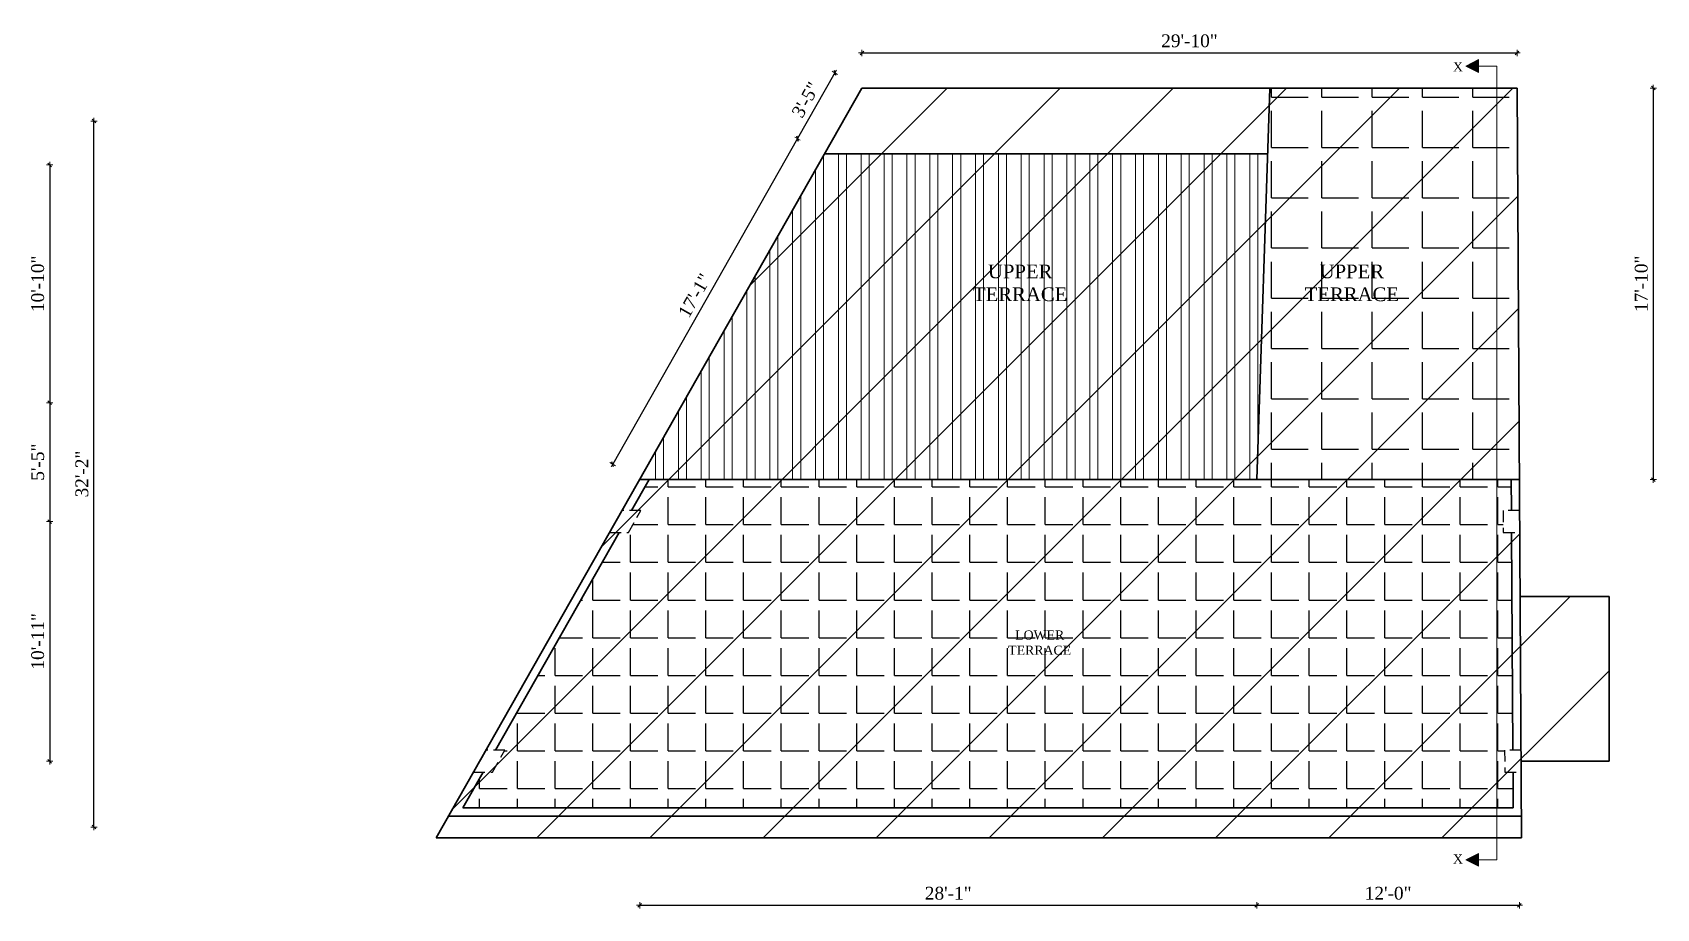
# Model space of a CAD drawing. Header units: inches. Extents: x 4069 to 291496, y -47643 to 12535.
# Drawn here: x 91860 to 92748, y 1751 to 2230 of the extents above; entities that cross this region are included whole.
import ezdxf

# ---------------------------------------------------------------- set-up
doc = ezdxf.new("R2010")
doc.units = ezdxf.units.IN
doc.header["$LTSCALE"] = 5
doc.header["$MEASUREMENT"] = 0
doc.linetypes.add('HIDDEN', pattern=[0.375, 0.25, -0.125])
doc.layers.add('A-WALL', color=7, linetype='Continuous', lineweight=9)
doc.layers.add('Dimension', color=7, linetype='Continuous', lineweight=18)
doc.layers.add('dim line', color=7, linetype='Continuous', lineweight=15, true_color=0xfab2b2)
doc.layers.add('TEXT', color=6, linetype='Continuous')
doc.layers.add('WALL', color=7, linetype='Continuous')
doc.styles.add('ordinary', font='times.ttf')
doc.dimstyles.new('Copy of 96', dxfattribs={"dimtxt": 7, "dimasz": 4, "dimexe": 0.5, "dimexo": 0.5, "dimgap": 3, "dimtad": 1, "dimdec": 1, "dimzin": 11, "dimdsep": 46, "dimlunit": 4, "dimtxsty": 'ordinary', "dimblk": 'OBLIQUE', "dimcen": 0.09, "dimse1": 1, "dimse2": 1, "dimclrt": 6, "dimazin": 0, "dimtfac": 1, "dimtdec": 1, "dimtix": 1, "dimtmove": 2, "dimatfit": 3, "dimldrblk": 'leader', "dimfxl": 0.5, "dimfxlon": 1, "dimtolj": 1, "dimtzin": 0, "dimarcsym": 0})

# ---------------------------------------------------------------- blocks, each defined once
blk = doc.blocks.new('x-x')
at = {"ltscale": 5}
for points in [[(11364.03, -701.52), (11364.03, -694.51), (11357.15, -698.09)], [(11364.03, -1135.52), (11364.03, -1128.51), (11357.15, -1132.09)]]:
    blk.add_hatch(color=256, dxfattribs=at).paths.add_polyline_path(points)
for p, q in [((11364.03, -694.51), (11357.15, -698.09)), ((11357.15, -698.09), (11364.03, -701.52)), ((11364.03, -701.52), (11364.03, -694.51)), ((11374.13, -698.09), (11364.03, -698.09)), ((11374.13, -698.09), (11374.13, -1132.09)), ((11364.03, -1128.51), (11357.15, -1132.09)), ((11357.15, -1132.09), (11364.03, -1135.52)), ((11364.03, -1135.52), (11364.03, -1128.51)), ((11374.13, -1132.09), (11364.03, -1132.09))]:
    blk.add_line(p, q, dxfattribs=at)
at = {"layer": 'A-WALL', "color": 1, "ltscale": 5}
blk.add_line((11374.13, -1120.09), (11374.13, -1132.09), dxfattribs=at)
at = {"layer": 'TEXT', "style": 'ordinary'}
for p in [(11350.08, -700.97), (11350.08, -1134.1)]:
    blk.add_text('X', height=5, dxfattribs=at).set_placement(p)
blk = doc.blocks.new('oblique')
at = {"color": 0, "lineweight": -2}
blk.add_line((0.25, 0.25), (-0.25, -0.25), dxfattribs=at)
at = {"layer": 'dim line', "lineweight": 9}
for p, q in [((-0.4375, 0), (0.4375, 0)), ((0, 0.4375), (0, -0.4375))]:
    blk.add_line(p, q, dxfattribs=at)
blk = doc.blocks.new('*D2183')
at = {"layer": 'A-WALL', "color": 0, "lineweight": -2, "ltscale": 50, "transparency": 16777216}
blk.add_line((91868.96, 2157.85), (91868.96, 2027.85), dxfattribs=at)
at = {"layer": 'Defpoints', "color": 0, "ltscale": 50, "transparency": 16777216}
for p in [(91773.08, 2157.85), (91773.88, 2027.85), (91868.96, 2027.85)]:
    blk.add_point(p, dxfattribs=at)
at = {"layer": 'A-WALL', "color": 0, "lineweight": -2, "ltscale": 50, "transparency": 16777216, "xscale": 4, "yscale": 4, "zscale": 4}
for p, rotation in [((91868.96, 2157.85), 90), ((91868.96, 2027.85), 270)]:
    blk.add_blockref('oblique', p, dxfattribs=dict(at, rotation=rotation))
at = {"layer": 'A-WALL', "color": 6, "ltscale": 50, "transparency": 16777216, "insert": (91862.39, 2092.85), "char_height": 7, "attachment_point": 5, "rotation": 90, "style": 'ordinary'}
blk.add_mtext('\\A1;10\'-10"', dxfattribs=at)
blk = doc.blocks.new('_OBLIQUE')
at = {"color": 0, "linetype": 'ByBlock'}
blk.add_line((-0.5, -0.5), (0.5, 0.5), dxfattribs=at)
blk = doc.blocks.new('leader')
at = {"layer": 'Dimension'}
for p, q in [((0, -4.33), (0, 4.33)), ((-4.42, 0), (4.42, 0))]:
    blk.add_line(p, q, dxfattribs=at)
blk = doc.blocks.new('*D2184')
at = {"layer": 'A-WALL', "color": 0, "lineweight": -2, "ltscale": 50, "transparency": 16777216}
blk.add_line((91868.96, 2027.85), (91868.96, 1962.85), dxfattribs=at)
at = {"layer": 'Defpoints', "color": 0, "ltscale": 50, "transparency": 16777216}
for p in [(91773.88, 2027.85), (91774.28, 1962.85), (91868.96, 1962.85)]:
    blk.add_point(p, dxfattribs=at)
at = {"layer": 'A-WALL', "color": 0, "lineweight": -2, "ltscale": 50, "transparency": 16777216, "xscale": 4, "yscale": 4, "zscale": 4}
for p, rotation in [((91868.96, 2027.85), 90), ((91868.96, 1962.85), 270)]:
    blk.add_blockref('oblique', p, dxfattribs=dict(at, rotation=rotation))
at = {"layer": 'A-WALL', "color": 6, "ltscale": 50, "transparency": 16777216, "insert": (91862.39, 1995.35), "char_height": 7, "attachment_point": 5, "rotation": 90, "style": 'ordinary'}
blk.add_mtext('\\A1;5\'-5"', dxfattribs=at)
blk = doc.blocks.new('*D2185')
at = {"layer": 'A-WALL', "color": 0, "lineweight": -2, "ltscale": 50, "transparency": 16777216}
blk.add_line((91868.96, 1962.85), (91868.96, 1831.85), dxfattribs=at)
at = {"layer": 'Defpoints', "color": 0, "ltscale": 50, "transparency": 16777216}
for p in [(91774.28, 1962.85), (91775.09, 1831.85), (91868.96, 1831.85)]:
    blk.add_point(p, dxfattribs=at)
at = {"layer": 'A-WALL', "color": 0, "lineweight": -2, "ltscale": 50, "transparency": 16777216, "xscale": 4, "yscale": 4, "zscale": 4}
for p, rotation in [((91868.96, 1962.85), 90), ((91868.96, 1831.85), 270)]:
    blk.add_blockref('oblique', p, dxfattribs=dict(at, rotation=rotation))
at = {"layer": 'A-WALL', "color": 6, "ltscale": 50, "transparency": 16777216, "insert": (91862.39, 1897.35), "char_height": 7, "attachment_point": 5, "rotation": 90, "style": 'ordinary'}
blk.add_mtext('\\A1;10\'-11"', dxfattribs=at)
blk = doc.blocks.new('*D2186')
at = {"layer": 'A-WALL', "color": 0, "lineweight": -2, "ltscale": 50, "transparency": 16777216}
blk.add_line((91893.11, 1795.85), (91893.11, 2181.85), dxfattribs=at)
at = {"layer": 'Defpoints', "color": 0, "ltscale": 50, "transparency": 16777216}
for p in [(91772.94, 2181.85), (91893.11, 2181.85), (91775.31, 1795.85)]:
    blk.add_point(p, dxfattribs=at)
at = {"layer": 'A-WALL', "color": 0, "lineweight": -2, "ltscale": 50, "transparency": 16777216, "xscale": 4, "yscale": 4, "zscale": 4}
for p, rotation in [((91893.11, 2181.85), 90), ((91893.11, 1795.85), 270)]:
    blk.add_blockref('oblique', p, dxfattribs=dict(at, rotation=rotation))
at = {"layer": 'A-WALL', "color": 6, "ltscale": 50, "transparency": 16777216, "insert": (91886.55, 1988.85), "char_height": 7, "attachment_point": 5, "rotation": 90, "style": 'ordinary'}
blk.add_mtext('\\A1;32\'-2"', dxfattribs=at)
blk = doc.blocks.new('*D2244')
at = {"layer": 'A-WALL', "color": 0, "lineweight": -2, "ltscale": 50, "transparency": 16777216}
blk.add_line((92313.12, 2219.12), (92671.46, 2219.12), dxfattribs=at)
at = {"layer": 'Defpoints', "color": 0, "ltscale": 50, "transparency": 16777216}
for p in [(92671.46, 2219.12), (92313.12, 2199.85), (92671.46, 2199.85)]:
    blk.add_point(p, dxfattribs=at)
at = {"layer": 'A-WALL', "color": 0, "lineweight": -2, "ltscale": 50, "transparency": 16777216, "xscale": 4, "yscale": 4, "zscale": 4, "rotation": 180}
blk.add_blockref('oblique', (92313.12, 2219.12), dxfattribs=at)
at = {"layer": 'A-WALL', "color": 0, "lineweight": -2, "ltscale": 50, "transparency": 16777216, "xscale": 4, "yscale": 4, "zscale": 4}
blk.add_blockref('oblique', (92671.46, 2219.12), dxfattribs=at)
at = {"layer": 'A-WALL', "color": 6, "ltscale": 50, "transparency": 16777216, "insert": (92492.29, 2225.69), "char_height": 7, "attachment_point": 5, "style": 'ordinary'}
blk.add_mtext('\\A1;29\'-10"', dxfattribs=at)
blk = doc.blocks.new('*D2245')
at = {"layer": 'A-WALL', "color": 0, "lineweight": -2, "ltscale": 50, "transparency": 16777216}
blk.add_line((92745.99, 2199.85), (92745.99, 1985.85), dxfattribs=at)
at = {"layer": 'Defpoints', "color": 0, "ltscale": 50, "transparency": 16777216}
for p in [(92671.46, 2199.85), (92672.77, 1985.85), (92745.99, 1985.85)]:
    blk.add_point(p, dxfattribs=at)
at = {"layer": 'A-WALL', "color": 0, "lineweight": -2, "ltscale": 50, "transparency": 16777216, "xscale": 4, "yscale": 4, "zscale": 4}
for p, rotation in [((92745.99, 2199.85), 90), ((92745.99, 1985.85), 270)]:
    blk.add_blockref('oblique', p, dxfattribs=dict(at, rotation=rotation))
at = {"layer": 'A-WALL', "color": 6, "ltscale": 50, "transparency": 16777216, "insert": (92739.42, 2092.85), "char_height": 7, "attachment_point": 5, "rotation": 90, "style": 'ordinary'}
blk.add_mtext('\\A1;17\'-10"', dxfattribs=at)
blk = doc.blocks.new('*D2246')
at = {"layer": 'A-WALL', "color": 0, "lineweight": -2, "ltscale": 50, "transparency": 16777216}
blk.add_line((92298.35, 2208.23), (92277.91, 2172.23), dxfattribs=at)
at = {"layer": 'Defpoints', "color": 0, "ltscale": 50, "transparency": 16777216}
for p in [(92313.12, 2199.85), (92277.91, 2172.23), (92292.68, 2163.85)]:
    blk.add_point(p, dxfattribs=at)
at = {"layer": 'A-WALL', "color": 0, "lineweight": -2, "ltscale": 50, "transparency": 16777216, "xscale": 4, "yscale": 4, "zscale": 4}
for p, rotation in [((92298.35, 2208.23), 60.41148549426623), ((92277.91, 2172.23), 240.4114854942662)]:
    blk.add_blockref('oblique', p, dxfattribs=dict(at, rotation=rotation))
at = {"layer": 'A-WALL', "color": 6, "ltscale": 50, "transparency": 16777216, "insert": (92282.42, 2193.47), "char_height": 7, "attachment_point": 5, "rotation": 60.41149, "style": 'ordinary'}
blk.add_mtext('\\A1;3\'-5"', dxfattribs=at)
blk = doc.blocks.new('*D2247')
at = {"layer": 'A-WALL', "color": 0, "lineweight": -2, "ltscale": 50, "transparency": 16777216}
blk.add_line((92277.91, 2172.23), (92176.84, 1994.23), dxfattribs=at)
at = {"layer": 'Defpoints', "color": 0, "ltscale": 50, "transparency": 16777216}
for p in [(92292.68, 2163.85), (92176.84, 1994.23), (92191.61, 1985.85)]:
    blk.add_point(p, dxfattribs=at)
at = {"layer": 'A-WALL', "color": 0, "lineweight": -2, "ltscale": 50, "transparency": 16777216, "xscale": 4, "yscale": 4, "zscale": 4}
for p, rotation in [((92277.91, 2172.23), 60.41148549452131), ((92176.84, 1994.23), 240.4114854945213)]:
    blk.add_blockref('oblique', p, dxfattribs=dict(at, rotation=rotation))
at = {"layer": 'A-WALL', "color": 6, "ltscale": 50, "transparency": 16777216, "insert": (92221.66, 2086.48), "char_height": 7, "attachment_point": 5, "rotation": 60.41149, "style": 'ordinary'}
blk.add_mtext('\\A1;17\'-1"', dxfattribs=at)
blk = doc.blocks.new('*D2248')
at = {"layer": 'A-WALL', "color": 0, "lineweight": -2, "ltscale": 50, "transparency": 16777216}
blk.add_line((92191.61, 1753.04), (92529.09, 1753.04), dxfattribs=at)
at = {"layer": 'Defpoints', "color": 0, "ltscale": 50, "transparency": 16777216}
for p in [(92191.61, 1985.85), (92529.09, 1985.85), (92529.09, 1753.04)]:
    blk.add_point(p, dxfattribs=at)
at = {"layer": 'A-WALL', "color": 0, "lineweight": -2, "ltscale": 50, "transparency": 16777216, "xscale": 4, "yscale": 4, "zscale": 4, "rotation": 180}
blk.add_blockref('oblique', (92191.61, 1753.04), dxfattribs=at)
at = {"layer": 'A-WALL', "color": 0, "lineweight": -2, "ltscale": 50, "transparency": 16777216, "xscale": 4, "yscale": 4, "zscale": 4}
blk.add_blockref('oblique', (92529.09, 1753.04), dxfattribs=at)
at = {"layer": 'A-WALL', "color": 6, "ltscale": 50, "transparency": 16777216, "insert": (92360.35, 1759.6), "char_height": 7, "attachment_point": 5, "style": 'ordinary'}
blk.add_mtext('\\A1;28\'-1"', dxfattribs=at)
blk = doc.blocks.new('*D2249')
at = {"layer": 'A-WALL', "color": 0, "lineweight": -2, "ltscale": 50, "transparency": 16777216}
blk.add_line((92529.09, 1753.04), (92672.77, 1753.04), dxfattribs=at)
at = {"layer": 'Defpoints', "color": 0, "ltscale": 50, "transparency": 16777216}
for p in [(92529.09, 1985.85), (92672.77, 1985.85), (92672.77, 1753.04)]:
    blk.add_point(p, dxfattribs=at)
at = {"layer": 'A-WALL', "color": 0, "lineweight": -2, "ltscale": 50, "transparency": 16777216, "xscale": 4, "yscale": 4, "zscale": 4, "rotation": 180}
blk.add_blockref('oblique', (92529.09, 1753.04), dxfattribs=at)
at = {"layer": 'A-WALL', "color": 0, "lineweight": -2, "ltscale": 50, "transparency": 16777216, "xscale": 4, "yscale": 4, "zscale": 4}
blk.add_blockref('oblique', (92672.77, 1753.04), dxfattribs=at)
at = {"layer": 'A-WALL', "color": 6, "ltscale": 50, "transparency": 16777216, "insert": (92600.93, 1759.6), "char_height": 7, "attachment_point": 5, "style": 'ordinary'}
blk.add_mtext('\\A1;12\'-0"', dxfattribs=at)

msp = doc.modelspace()

# ---------------------------------------------------------------- hatches: boundary and pattern name
at = {"layer": 'A-WALL', "ltscale": 5}
h = msp.add_hatch(dxfattribs=at)
h.set_pattern_fill('STEEL', color=254, scale=100, angle=45, style=0)
h.set_pattern_definition([(90, (78429.684, 2909.937), (-12.5, 3e-15), []), (90, (78425.264, 2914.356), (-12.5, 3e-15), [])])
h.paths.add_polyline_path([(92374.52619, 2105.32675), (92428.13741, 2105.32639), (92428.13724, 2081.40876), (92374.52603, 2081.40912)], flags=24)
h.paths.add_polyline_path([(92535.05421, 2163.84577), (92292.67724, 2163.84577), (92191.60636, 1985.84577), (92529.08627, 1985.84577)])
at = {"layer": 'WALL', "linetype": 'ByBlock', "ltscale": 5, "true_color": 0xf8991e}
h = msp.add_hatch(dxfattribs=at)
h.set_pattern_fill('ANSI31', color=30, scale=350)
h.set_pattern_definition([(45, (83816.94, 5103.35), (-30.93592, 30.93592), [])])
h.paths.add_polyline_path([(92080.31483, 1789.84577), (92313.11855, 2199.84577), (92671.56653, 2199.84577), (92673.16568, 1921.84577), (92721.75613, 1921.84577), (92721.75613, 1831.84577), (92673.75613, 1831.84577), (92673.97755, 1789.84577)])
h = msp.add_hatch(dxfattribs=at)
h.set_pattern_fill('ANGLE', color=30, scale=100)
h.set_pattern_definition([(0, (78429.684, 2909.937), (0, 27.5), [20, -7.5]), (90, (78429.684, 2909.937), (-27.5, 2e-15), [20, -7.5])])
h.paths.add_polyline_path([(92671.45582, 2199.84577), (92536.26121, 2199.84577), (92529.08627, 1985.84577), (92672.77204, 1985.84577)])
h.paths.add_polyline_path([(92553.95398, 2079.18146), (92608.15459, 2079.1811), (92608.15479, 2107.69498), (92553.95417, 2107.69534)], flags=24)
h = msp.add_hatch(dxfattribs=at)
h.set_pattern_fill('ANGLE', color=30, scale=75)
h.set_pattern_definition([(0, (78429.684, 2909.937), (0, 20.625), [15, -5.625]), (90, (78429.684, 2909.937), (-20.625, 1e-15), [15, -5.625])])
h.paths.add_polyline_path([(92185.48942, 1956.84577), (92180.31459, 1956.84577), (92112.74473, 1837.84577), (92117.91956, 1837.84577), (92111.10579, 1825.84577), (92105.93096, 1825.84577), (92094.85859, 1806.34577), (92669.37598, 1806.34577), (92669.25605, 1825.84577), (92664.75596, 1825.84577), (92664.68215, 1837.84577), (92669.18224, 1837.84577), (92668.45032, 1956.84577), (92663.95024, 1956.84577), (92663.87643, 1968.84577), (92668.37652, 1968.84577), (92668.27196, 1985.84577), (92196.78119, 1985.84577), (92187.12835, 1968.84577), (92192.30318, 1968.84577)])
h.paths.add_polyline_path([(92392.5143, 1904.61681), (92428.25511, 1904.61657), (92428.255, 1888.67148), (92392.51419, 1888.67172)], flags=24)

# ---------------------------------------------------------------- linework, layer by layer
at = {"layer": 'A-WALL', "lineweight": 30}
for p, q in [((92080.31483, 1789.84577), (92313.11855, 2199.84577)), ((92671.45582, 2199.84577), (92313.11855, 2199.84577)), ((92536.26121, 2199.84577), (92529.08627, 1985.84577)), ((92673.97755, 1789.84577), (92671.45582, 2199.84577)), ((92292.67724, 2163.84577), (92535.05421, 2163.84577)), ((92187.12835, 1968.84577), (92196.78119, 1985.84577)), ((92672.77204, 1985.84577), (92191.60636, 1985.84577)), ((92668.37652, 1968.84577), (92668.27196, 1985.84577)), ((92112.74473, 1837.84577), (92180.31459, 1956.84577)), ((92669.18224, 1837.84577), (92668.45032, 1956.84577)), ((92721.75613, 1921.84577), (92673.16568, 1921.84577)), ((92721.75613, 1831.84577), (92721.75613, 1921.84577)), ((92673.75613, 1831.84577), (92721.75613, 1831.84577)), ((92094.85859, 1806.34577), (92105.93096, 1825.84577)), ((92669.37598, 1806.34577), (92669.25605, 1825.84577)), ((92094.85859, 1806.34577), (92669.37598, 1806.34577)), ((92087.1286, 1801.84577), (92673.90374, 1801.84577)), ((92080.31483, 1789.84577), (92673.97755, 1789.84577))]:
    msp.add_line(p, q, dxfattribs=at)
at = {"layer": 'WALL', "color": 2, "linetype": 'HIDDEN', "ltscale": 5}
for points in [[(92175.13976, 1956.84577), (92185.48942, 1956.84577), (92192.30318, 1968.84577), (92181.95353, 1968.84577)], [(92663.87643, 1968.84577), (92663.95024, 1956.84577), (92672.95041, 1956.84577), (92672.8766, 1968.84577)], [(92100.75613, 1825.84577), (92111.10579, 1825.84577), (92117.91956, 1837.84577), (92107.5699, 1837.84577)], [(92664.68215, 1837.84577), (92664.75596, 1825.84577), (92673.75613, 1825.84577), (92673.68232, 1837.84577)]]:
    msp.add_lwpolyline(points, close=True, dxfattribs=at)

# ---------------------------------------------------------------- block references
at = {"layer": 'A-WALL', "color": 1}
msp.add_blockref('x-x', (81286.33951, 2909.93672), dxfattribs=at)

# ---------------------------------------------------------------- texts
at = {"layer": 'TEXT', "attachment_point": 8, "rotation": 359.99961192, "style": 'ordinary'}
for s, insert, char_height in [('UPPER\\PTERRACE', (92399.70819, 2083.28411), 7.5), ('UPPER\\PTERRACE', (92581.09487, 2083.28411), 7.5), ('LOWER\\PTERRACE', (92410.3846, 1889.9216), 5)]:
    msp.add_mtext_dynamic_manual_height_columns(s, width=101.5687276, gutter_width=1720.71691, heights=[0], dxfattribs=dict(at, insert=insert, char_height=char_height))

# ---------------------------------------------------------------- dimensions: what is measured, and where the dimension line sits
at = {"layer": 'A-WALL', "ltscale": 50}
for base, p1, p2, picture, middle in [((92671.45582, 2219.11667), (92313.11855, 2199.84577), (92671.45582, 2199.84577), '*D2244', (92492.28719, 2225.68733)), ((92529.08627, 1753.0398), (92191.60636, 1985.84577), (92529.08627, 1985.84577), '*D2248', (92360.34632, 1759.60036)), ((92672.77204, 1753.0398), (92529.08627, 1985.84577), (92672.77204, 1985.84577), '*D2249', (92600.92916, 1759.60036))]:
    dim = msp.add_linear_dim(base=base, p1=p1, p2=p2, dimstyle='Copy of 96', override={"dimdec": 0, "dimblk": 'oblique', "dimtdec": 0, "dimarcsym": 1}, dxfattribs=at)
    dim.commit()
    dim.dimension.update_dxf_attribs({"geometry": picture, "text_midpoint": middle})
dim = msp.add_aligned_dim(p1=(92313.11855, 2199.84577), p2=(92292.67724, 2163.84577), distance=-16.98611, dimstyle='Copy of 96', override={"dimdec": 0, "dimblk": 'oblique', "dimtdec": 0, "dimarcsym": 1}, dxfattribs=at)
dim.commit()
dim.dimension.update_dxf_attribs({"geometry": '*D2246', "text_midpoint": (92282.42185, 2193.47235)})
for base, p1, p2, angle, picture, middle in [((92745.98737, 1985.84577), (92671.45582, 2199.84577), (92672.77204, 1985.84577), 90, '*D2245', (92739.41671, 2092.84577)), ((91893.11077, 2181.84577), (91775.31017, 1795.84577), (91772.93606, 2181.84577), 90, '*D2186', (91886.5502, 1988.84577)), ((92176.83534, 1994.23295), (92292.67724, 2163.84577), (92191.60636, 1985.84577), 60.41148549, '*D2247', (92221.65698, 2086.47733)), ((91868.95542, 2027.84577), (91773.08367, 2157.84577), (91773.88325, 2027.84577), 90, '*D2183', (91862.39485, 2092.84577)), ((91868.95542, 1962.84577), (91773.88325, 2027.84577), (91774.28303, 1962.84577), 90, '*D2184', (91862.39485, 1995.34577)), ((91868.95542, 1831.84577), (91774.28303, 1962.84577), (91775.08875, 1831.84577), 90, '*D2185', (91862.39485, 1897.34577))]:
    dim = msp.add_linear_dim(base=base, p1=p1, p2=p2, angle=angle, dimstyle='Copy of 96', override={"dimdec": 0, "dimblk": 'oblique', "dimtdec": 0, "dimarcsym": 1}, dxfattribs=at)
    dim.commit()
    dim.dimension.update_dxf_attribs({"geometry": picture, "text_midpoint": middle})

doc.saveas('drawing.dxf')
